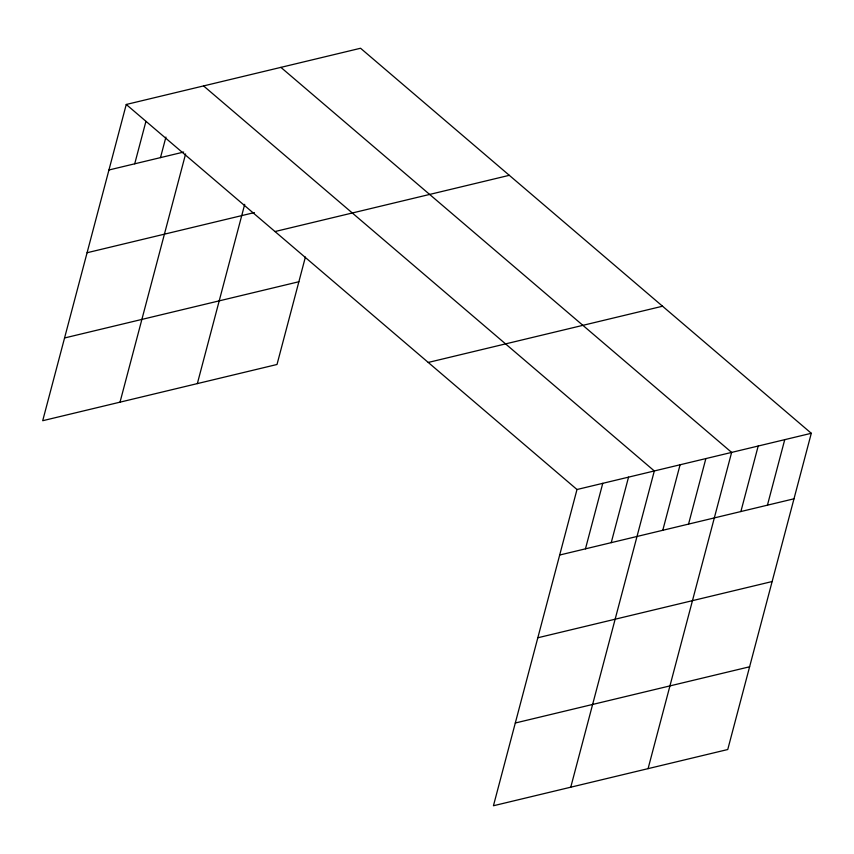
<?xml version="1.0" encoding="UTF-8"?>
<svg xmlns="http://www.w3.org/2000/svg" width="854" height="854" viewBox="0 0 854 854"><rect width="100%" height="100%" fill="white"/><g stroke="black" fill="none" stroke-linecap="round" stroke-linejoin="round"><path stroke-width="1.28" d="M811.3 433.288L576.994 489.513L493.441 805.749L727.747 749.524L811.3 433.288L360.559 48.251L126.253 104.476L42.7 420.712L277.006 364.487L305.401 257.043M134.718 163.808L145.917 121.417M160.488 157.616L165.922 137.067M120.019 402.159L185.606 153.944M197.349 383.606L244.703 204.341M585.46 548.844L602.764 483.332M611.229 542.653L628.544 477.14M570.76 787.196L654.313 470.96L203.572 85.923M662.779 530.291L680.083 464.779M688.548 524.1L705.863 458.587M648.079 768.643L731.632 452.406L280.891 67.37M740.877 511.546L758.192 446.034M767.436 505.173L784.741 439.661M108.938 169.989L183.685 152.055M87.087 252.731L254.375 212.582M274.999 231.541L509.304 175.316M64.562 337.971L298.868 281.745M428.249 362.448L662.555 306.223M559.68 555.025L793.996 498.8M537.817 637.767L772.133 581.542M515.304 723.007L749.609 666.782M126.253 104.476L576.994 489.513"/></g></svg>
